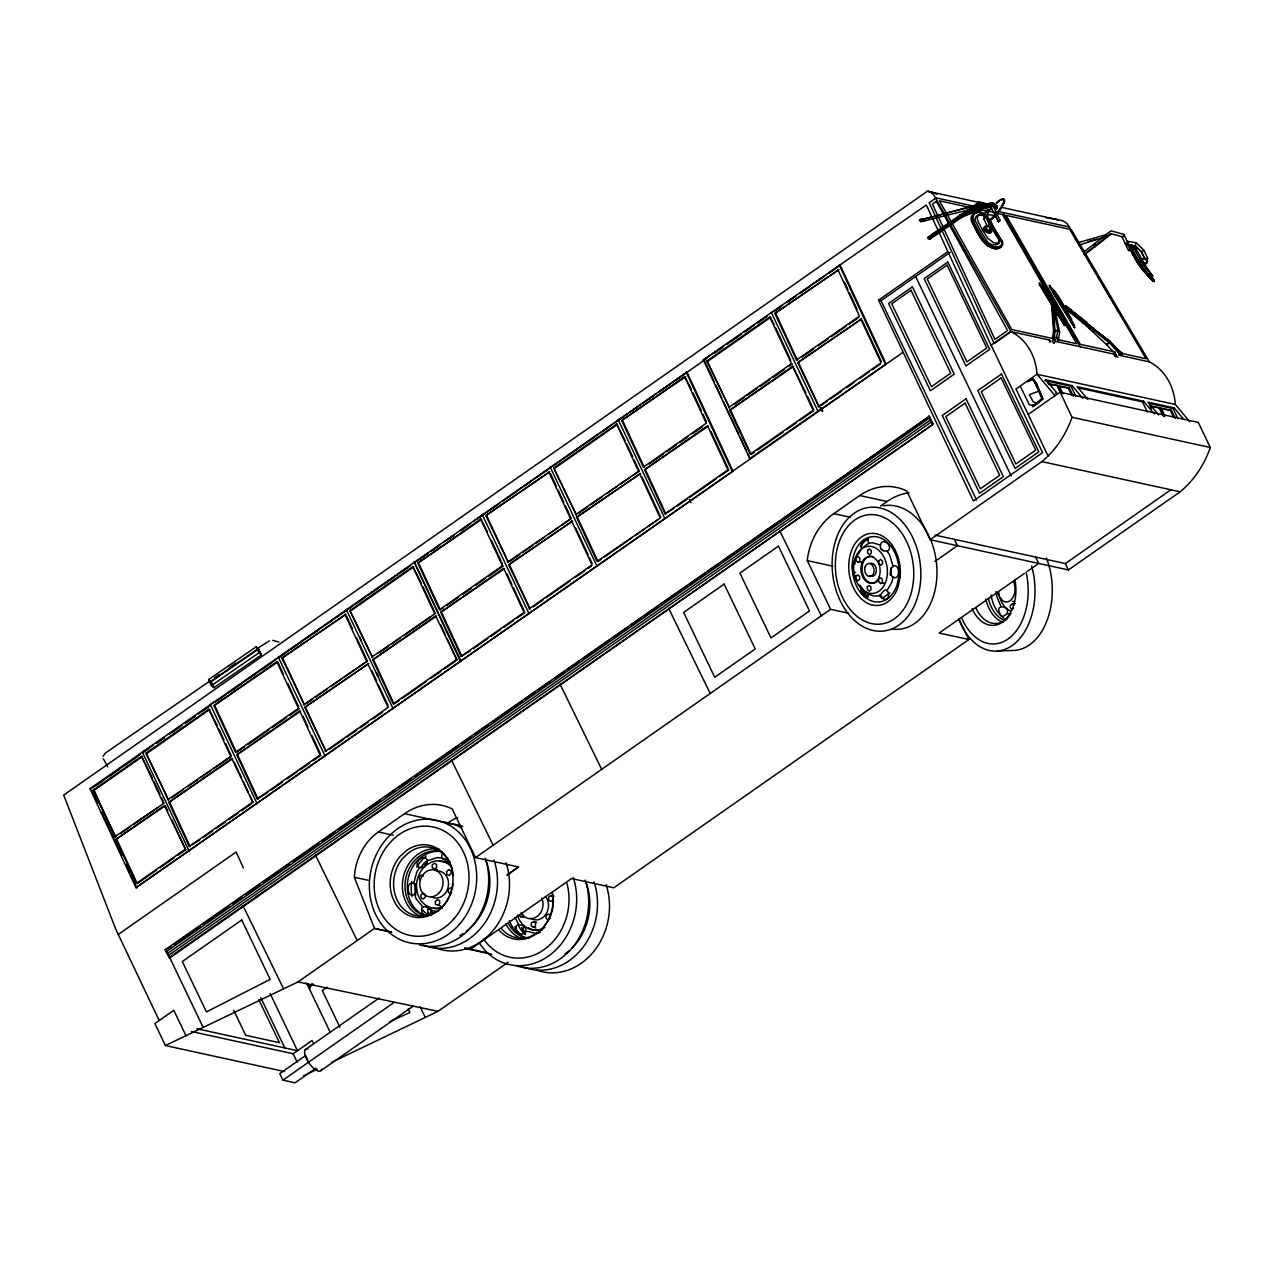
<?xml version="1.0" encoding="UTF-8"?>
<svg xmlns="http://www.w3.org/2000/svg" width="1274" height="1274" viewBox="0 0 1274 1274"><rect width="100%" height="100%" fill="white"/><g stroke="black" fill="none" stroke-linecap="round" stroke-linejoin="round"><path stroke-width="1.5" d="M431.456 910.99C422.936 926.087 414.209 896.96 431.408 910.241L435.804 911.388L438.813 910.799M447.397 858.15L448.735 861.431M1054.283 334.982L1054.872 315.729L1053.694 303.053L1059.57 332.02L1058.423 340.062L1056.624 337.913L1057.786 329.87L1053.694 303.053M1054.856 339.537L1053.757 315.936L1051.4 302.352L1053.582 331.272L1052.34 338.677L1053.646 340.254L1054.856 339.537L1053.566 337.96L1054.235 330.906L1052.834 314.837L1054.952 331.766L1053.582 331.272L1054.028 335.396M1130.866 244.751L1133.175 251.631A132.878 122.75 -47.8 0 0 1138.239 260.613A132.878 122.75 -47.8 0 0 1144.052 269.117L1147.094 272.684M1083.585 252.156L1111.024 230.833L1123.811 234.4L1123.764 236.375L1121.884 236.661L1110.769 233.556L1084.031 254.338M928.205 238.509L928.236 236.948L979.356 201.929L993.003 205.624L1000.09 220.402L998.561 221.899L990.838 207.264L978.639 203.951L928.205 238.509L929.765 239.257L980.056 204.811L991.92 208.028L990.838 207.264L993.003 205.624M1129.258 244.465L1131.646 251.36A148.294 137.003 -47.8 0 0 1137.045 260.836A148.294 137.003 -47.8 0 0 1143.144 269.833L1153.591 281.156M423.892 867.164L427.077 861.097M1001.698 245.07L1000.791 246.917A11.275 6.306 28.1 0 1 992.366 247.904L987.286 245.595L983.066 241.343A148.294 95.661 83.3 0 1 977.54 232.441A148.294 95.661 83.3 0 1 972.428 222.998L971.744 221.358M427.22 860.826C426.137 853.946 416.598 859.424 417.012 864.52C417.936 871.05 428.605 866.033 427.22 860.826L437.332 857.561L441.712 858.039L446.776 861.399L450.12 861.813M880.223 595.452C890.367 577.823 892.214 610.421 880.223 595.452C871.973 598.143 863.708 592.044 859.902 585.084M413.668 883.487C407.553 880.748 406.342 891.911 410.531 894.698C416.789 897.039 418.525 886.242 413.668 883.487L416.869 871.862L419.687 867.658M983.799 218.81L985.025 212.519L987.684 211.134L996.316 212.519L995.934 215.816L987.907 214.51L987.684 211.134L986.49 217.249L990.328 226.565L986.49 217.249L983.799 218.81L987.7 226.979L990.328 225.259M986.936 219.462L987.907 214.51M893.01 577.09C899.253 580.976 900.591 567.01 895.001 565.608C890 566.532 888.695 574.415 893.01 577.09L892.007 581.899L886.879 590.849M525.859 930.8C527.086 925.258 514.266 921.452 516.081 929.176C516.957 932.09 520.031 934.431 523.136 933.985C527.038 927.552 533.583 935.992 540.208 932.377M971.887 216.946L972.826 215.115M972.317 215.991C972.396 229.017 986.888 255.214 1001.937 245.134L1001.635 241.471L997.685 235.515M868.581 543.425L868.04 539.81L864.298 540.272L861.702 543.202L861.304 547.406L861.909 548.17L868.581 543.425L872.085 542.66L880.557 545.033C878.152 550.097 889.363 554.365 889.491 547.916C890.032 542.963 881.146 538.249 880.557 545.033M416.041 886.561L415.834 892.787M997.335 208.14L992.51 202.853L994.707 203.951L997.192 206.038L996.571 208.952L991.745 203.665L993.338 204.302M1116.295 355.191L1107.01 344.983L1082.868 322.736L1062.261 306.27L1062.516 305.426L1063.471 305.027L1062.627 305.298L1110.036 341.289L1119.496 351.64L1119.002 353.296L1109.543 342.929L1062.707 305.919L1062.962 305.075M1107.504 343.327L1107.01 344.983L1110.036 341.289M1088.888 325.889L1065.669 306.795L1065.924 305.951L1111.613 343.423L1121.598 352.834L1120.133 354.777L1119.782 354.029M1065.669 306.795L1066.402 305.617M1054.108 343.12L1054.076 342.244M855.045 563.968L855.395 562.821M1136.169 242.745L1143.925 250.309L1147.763 258.335L1144.864 259.148L1141.456 252.061L1135.182 245.93L1136.169 242.745L1127.554 241.359L1127.156 244.64L1124.99 242.761M1121.884 236.661L1128.525 250.532L1130.5 250.405L1130.898 249.178L1123.811 234.4M979.356 201.929L978.639 203.951L980.056 204.811M103.003 756.326L105.392 753.03L209.78 681.096M857.386 555.544L861.877 548.043M1007.113 612.746C1010.25 607.045 996.985 603.669 998.927 611.154C1002.431 622.572 1006.364 610.485 1010.298 614.45M543.058 927.886L548.25 920.131L551.642 911.197A36.707 31.133 -77.7 0 0 552.168 892.326M1032.338 405.307L1034.647 404.798L1041.861 398.651L1035.364 383.315L1032.72 379.572L1030.491 380.178M1032.959 378.808L1036.303 382.996L1042.96 398.842C1034.456 406.963 1024.71 411.566 1042.53 398.746L1035.858 382.901L1032.959 378.808L1027.354 381.611M1010.903 613.622L1007.591 618.001L1002.288 621.871A34.653 22.852 87.8 0 1 975.773 607.666M991.698 247.666L987.223 245.516L983.162 241.407A136.27 87.906 83.3 0 1 977.795 232.792L977.891 232.648A136.27 87.906 83.3 0 1 972.842 223.603C966.425 215.465 978.448 207.646 984.977 214.573M988.369 231.741L989.181 230.69A2.867 1.847 83.3 0 0 989.213 226.692A2.867 1.847 83.3 0 0 986.586 226.215L985.773 227.266L988.369 231.741L991.045 230.467A2.867 1.847 83.3 0 0 991.379 227.106A132.878 85.724 83.3 0 1 988.13 221.119L986.904 219.001M855.65 572.552C851.653 573.587 851.143 560.942 855.3 560.958M996.571 208.952L997.192 206.038M935.514 231.964L931.851 235.053M919.43 220.243L974.801 205.64L919.43 220.243L920.752 221.819L975.136 208.203L973.814 206.627M1079.174 245.054L1108.014 235.945M434.673 869.027L436.695 867.164L436.456 864.298L434.179 863.294L432.141 865.142L432.38 868.008L437.587 869.664M437.778 905.4L439.817 903.537L439.578 900.67L437.285 899.667L435.246 901.514L435.501 904.381L440.708 906.037M1040.046 283.624C1036.351 280.917 1043.9 288.131 1044.393 288.927C1050.477 295.536 1058.121 313.277 1061.656 317.306M1039.632 283.545L1043.549 289.214L1044.393 288.927M1050.142 285.838C1046.448 283.115 1053.996 290.329 1054.49 291.141C1060.573 297.734 1068.201 315.474 1071.753 319.503M1049.728 285.742L1053.646 291.412L1054.49 291.141M1047.817 297.383L1060.286 316.127L1055.987 310.792M1057.914 299.581L1070.383 318.341L1066.067 313.006M1064.14 324.201L1064.554 325.539L1039.297 284.628M1074.237 326.415L1074.651 327.752L1049.394 286.825M1145.597 260.119L1147.763 258.335M1085.225 254.259L1110.976 234.257M932.648 236.152L940.323 232.027M861.606 587.712C859.106 591.009 863.692 597.203 867.658 597.076L868.199 593.859M1015.282 603.542L1010.409 604.895L1010.314 607.794L1011.938 609.45L1013.642 608.208M1153.543 281.251L1150.613 278.48M1141.456 252.061L1143.925 250.309M1085.974 323.405L1086.69 322.242L1065.924 305.951M1027.784 381.706L1033.405 378.904M507.116 874.967L518.518 866.973L475.505 857.577L452.174 808.879A61.104 51.82 -77.7 0 0 404.559 813.672L378.394 831.97A53.301 45.211 -77.7 0 0 354.363 877.26L374.508 928.428L391.819 932.234M159.202 1020.506L115.759 929.208L63.7 795.087L927.424 191.196L988.815 204.573M89.992 788.67L686.989 372.151L732.996 471.189L135.952 887.691L89.992 788.67L90.916 788.909M750.163 459.134L703.296 359.873L926.325 204.987L991.092 345.19L1042.562 452.604L973.416 500.953L878.55 300.138L947.697 251.79M92.508 787.794L102.016 781.137M105.185 778.924L114.708 772.267M117.877 770.053L127.4 763.397M130.569 761.183L140.076 754.527M152.96 745.529L142.338 752.074L189.205 851.335M156.192 743.252L164.298 737.598M169.139 734.206L182.086 725.161M185.335 722.899L195.033 716.099M198.282 713.838L207.981 707.054M222.552 696.878L210.306 704.554L257.173 803.814M227.409 693.47L237.107 686.686M240.356 684.425L266.234 666.318M269.483 664.057L284.038 653.881M287.287 651.619L296.985 644.819M300.218 642.558L309.932 635.774M313.165 633.512L324.504 625.598M329.361 622.19L339.059 615.406M342.308 613.144L353.678 605.198M358.52 601.806L368.234 595.006M371.467 592.744L397.361 574.638M400.593 572.376L410.308 565.592M415.117 562.232L428.064 553.171M431.297 550.909L439.403 545.256M444.244 541.864L453.958 535.08M460.44 530.557L468.529 524.888M473.387 521.496L483.085 514.712L482.161 514.473L529.044 613.734M486.318 512.451L497.656 504.52M502.513 501.128L512.212 494.344M515.46 492.082L541.354 473.976M544.587 471.714L559.143 461.538M562.391 459.277L572.09 452.477M575.322 450.216L583.428 444.562M588.269 441.17L597.984 434.37M604.465 429.848L612.555 424.194M620.645 418.541L627.111 414.018M630.343 411.741L641.682 403.826M646.539 400.434L656.237 393.65M659.486 391.389L686.989 372.151M703.296 359.873L723.632 346.528M726.865 344.267L741.436 334.091M754.383 325.029L744.669 331.829L751.23 327.402M757.616 322.768L767.33 315.984M773.796 311.461L781.886 305.792M786.743 302.4L796.457 295.616M799.69 293.354L825.584 275.248M828.817 272.986L838.531 266.202M96.155 785.405L104.293 779.72M109.182 776.312L118.944 769.48M125.457 764.926L135.219 758.094M143.357 752.408L149.87 747.854M156.383 743.299L164.521 737.614M172.659 731.913L180.797 726.228M185.685 722.82L195.448 715.988M201.961 711.433L210.099 705.748M214.988 702.324L226.374 694.362M231.263 690.954L241.025 684.122M249.163 678.437L255.676 673.882M262.189 669.328L271.951 662.496M278.465 657.941L286.602 652.256M291.491 648.848L302.878 640.87M307.767 637.462L317.529 630.63M325.666 624.945L332.18 620.39M337.069 616.982L351.72 606.727M354.968 604.449L363.106 598.764M367.995 595.356L377.757 588.524M384.27 583.97L394.032 577.138M397.297 574.861L408.683 566.898M418.445 560.066L428.223 553.235M431.472 550.973L439.61 545.272M447.747 539.587L454.261 535.032M460.774 530.478L470.536 523.646M477.049 519.091L485.187 513.406M490.076 509.998L499.838 503.166M506.351 498.612L516.113 491.78M524.251 486.095L530.764 481.54M537.278 476.986L547.04 470.154M553.553 465.615L561.691 459.914M566.58 456.506L576.342 449.674M582.855 445.12L592.617 438.288M600.755 432.603L607.268 428.048M613.781 423.494L621.919 417.808M630.057 412.123L638.194 406.422M643.083 403.014L652.845 396.182M659.359 391.628L669.121 384.812M672.385 382.534L707.564 357.93M714.029 353.408L722.119 347.754M731.833 340.97L736.675 337.578M757.712 322.879L765.785 317.226M773.875 311.573L780.341 307.05M786.822 302.527L794.896 296.874M799.754 293.482L809.468 286.698M815.933 282.159L824.023 276.506M828.864 273.114L838.579 266.33M93.098 790.151L115.663 837.018L93.098 790.151L141.541 756.294L152.434 778.048M145.984 753.173L168.534 800.04L145.984 753.173L208.872 709.204L217.297 725.575M213.952 705.653L276.84 661.684L298.482 708.312L235.579 752.297L213.952 705.653L277.764 661.923L283.592 674.472M281.92 658.132L345.732 614.402L281.92 658.132L304.47 705L282.828 658.371M349.92 610.596L372.486 657.448L349.92 610.596L412.824 566.611L421.232 582.982M480.744 519.123L502.386 565.752L439.482 609.72L417.856 563.092L480.744 519.123L487.496 531.911M485.824 515.572L549.635 471.842L485.824 515.572L508.374 562.439L486.732 515.811M553.776 468.052L576.342 514.919L553.776 468.052L616.68 424.083L625.088 440.454M684.648 376.563L706.29 423.191L643.386 467.16L621.744 420.531L684.648 376.563L691.4 389.35M706.943 360.972L729.492 407.839L706.943 360.972L769.83 317.003L774.082 324.408M774.911 313.452L838.722 269.722L774.911 313.452L796.537 360.08L859.44 316.111L837.798 269.483M94.021 790.39L142.449 756.533M146.908 753.412L209.796 709.443M350.844 610.819L413.747 566.85M417.856 563.092L481.668 519.362M554.7 468.291L617.603 424.322M621.744 420.531L685.571 376.801M707.866 361.211L770.754 317.242M878.55 300.138L881.051 300.68L950.197 252.348M114.74 836.779L164.091 803.161L161.591 797.779M167.611 799.817L231.438 756.071L225.609 743.522M303.546 704.777L367.374 661.031L356.545 637.717M371.562 657.225L435.374 613.479L422.904 586.581M507.45 562.2L571.278 518.47L565.449 505.921M575.418 514.68L639.245 470.95L634.245 460.185M728.569 407.6L791.472 363.631L769.83 317.003M120.504 833.626L130.187 826.858M133.42 824.596L157.626 807.668M171.767 797.795L183.058 789.896M187.899 786.52L197.566 779.752M200.798 777.49L210.465 770.722M213.698 768.477L231.438 756.071M244.576 746.883L236.502 752.52L214.876 705.892M247.793 744.637L268.766 729.97M271.983 727.725L286.507 717.565M289.724 715.319L299.406 708.551M306.078 703.885L312.528 699.362M315.761 697.117L327.052 689.218M331.893 685.842L341.559 679.074M344.792 676.812L367.374 661.031M378.935 652.941L388.618 646.173M391.835 643.927L399.893 638.29M404.734 634.898L430.548 616.855M443.639 607.714L440.406 609.959L418.764 563.331M446.856 605.453L458.146 597.554M462.988 594.178L471.046 588.54M475.887 585.164L485.569 578.396M488.786 576.135L503.31 565.99M509.982 561.324L519.665 554.556M522.881 552.295L532.564 545.527M535.797 543.281L543.855 537.644M548.696 534.252L558.362 527.484M561.595 525.238L571.278 518.47M577.95 513.804L587.633 507.036M590.849 504.775L602.14 496.876M606.981 493.5L616.664 486.732M619.881 484.486L629.563 477.718M632.796 475.457L639.245 470.95M649.151 464.023L663.658 453.878M666.891 451.617L676.558 444.849M679.79 442.604L687.849 436.966M692.69 433.574L702.372 426.806M734.334 404.463L744.016 397.695M747.233 395.434L756.915 388.681M760.132 386.42L769.814 379.652M773.047 377.391L784.338 369.508M789.163 366.116L792.396 363.87M802.302 356.943L813.592 349.044M818.434 345.668L828.1 338.9M831.333 336.639L845.84 326.494M849.073 324.233L858.756 317.481M184.81 849.551L136.382 883.408L115.95 839.391L164.378 805.518L185.733 849.79L171.831 819.851M199.859 839.916L189.253 846.446L168.821 802.413L231.725 758.444L253.08 802.7L249.8 795.661M236.789 754.893L299.693 710.924L320.124 754.941L257.221 798.925L236.789 754.893L300.616 711.147M304.757 707.373L368.584 663.627L304.757 707.373L326.112 751.628L305.68 707.611M456.092 659.868L393.204 703.853L372.772 659.821L435.676 615.852L457.016 660.107L447.206 638.975M440.693 612.332L503.596 568.363L524.028 612.38L461.124 656.365L440.693 612.332L504.52 568.586M508.66 564.812L572.488 521.066L508.66 564.812L530.016 609.068L509.584 565.051M576.628 517.292L640.456 473.546L576.628 517.292L597.06 561.324L660.872 517.578L642.08 477.081M644.596 469.772L707.5 425.803L727.916 469.819L665.028 513.804L644.596 469.772L708.408 426.026M792.683 366.227L813.115 410.26L750.211 454.229L729.779 410.212L792.683 366.227L805.853 392.886M797.747 362.692L861.574 318.946L797.747 362.692L819.102 406.947L798.671 362.931M115.95 839.391L165.302 805.757L167.754 811.044M168.821 802.413L232.648 758.683M372.772 659.821L436.584 616.09M729.779 410.212L793.606 366.466M189.253 846.446L252.156 802.461M325.188 751.405L388.092 707.42L367.66 663.404M529.092 608.845L591.996 564.86L571.564 520.843M818.179 406.709L881.082 362.74L860.651 318.707M1002.367 207.535L1062.293 220.72A17.629 14.954 -77.7 0 1 1067.262 223.842L1086.754 257.237M156.67 870.094L137.289 883.646L116.874 839.63M159.903 867.849L174.427 857.689M177.659 855.427L185.733 849.79M203.076 837.655L212.758 830.887M215.975 828.641L225.657 821.873M228.874 819.612L238.557 812.844M241.789 810.598L251.456 803.83M257.221 798.925L267.811 792.396M271.043 790.135L282.334 782.236M287.176 778.86L296.842 772.092M300.075 769.83L309.757 763.078M312.974 760.817L321.048 755.179M329.329 749.383L343.853 739.239M347.069 736.977L356.752 730.209M359.985 727.948L368.043 722.31M372.884 718.934L382.55 712.166M398.953 700.7L394.112 704.076L373.696 660.059M402.186 698.439L426.376 681.526M431.217 678.15L440.884 671.382M444.116 669.121L455.407 661.238M461.124 656.365L470.106 650.95M473.339 648.705L487.846 638.545M491.079 636.299L500.746 629.531M503.978 627.27L513.645 620.518M516.878 618.256L524.936 612.619M533.233 606.822L542.915 600.054M546.132 597.793L570.322 580.88M575.163 577.504L584.846 570.736M588.078 568.475L591.295 566.229M601.201 559.302L597.984 561.547L577.552 517.531M604.433 557.041L631.84 537.867M635.073 535.621L644.755 528.853M647.972 526.592L657.655 519.84M665.028 513.804L674.01 508.39M677.227 506.144L686.909 499.376M690.142 497.115L715.94 479.072M719.173 476.826L728.839 470.058M754.351 452.222L751.134 454.468L730.703 410.451M757.584 449.961L783.383 431.918M786.615 429.672L796.298 422.904M799.515 420.643L814.038 410.499M820.711 405.817L827.16 401.31M830.393 399.065L841.684 391.166M846.525 387.79L854.583 382.152M859.424 378.76L869.091 371.992M872.324 369.747L880.382 364.109M749.239 458.895L886.099 364.093M135.952 887.691L902.852 352.436M118.275 934.447L236.136 852.051L243.398 867.944M991.092 345.19L1010.887 331.336L933.651 194.651A17.629 14.954 -77.7 0 0 928.682 191.53L927.424 191.196M165.158 949.799L929.415 416.295L933.205 424.194L169.856 957.905L165.158 949.799L170.923 946.614M174.156 944.352L200.05 926.246M203.283 923.984L229.177 905.878M232.409 903.616L242.124 896.832M245.356 894.571L259.96 884.347M263.224 882.07L289.278 863.852M292.542 861.574L318.596 843.356M321.86 841.079L334.887 831.97M338.151 829.692L352.802 819.437M356.067 817.16L365.829 810.328M369.094 808.05L380.496 800.088M385.385 796.664L395.147 789.832M398.412 787.555L411.438 778.446M414.703 776.169L458.672 745.417M461.936 743.14L471.714 736.308M474.963 734.031L488.006 724.922M491.254 722.645L522.197 701.003M525.461 698.725L535.239 691.893M538.488 689.616L549.89 681.638M554.779 678.23L564.557 671.398M567.806 669.121L579.208 661.142M584.097 657.718L610.166 639.5M613.415 637.223L628.082 626.983M631.331 624.706L641.109 617.874M644.373 615.597L657.4 606.472M660.649 604.194L686.718 585.976M689.982 583.699L704.633 573.459M707.898 571.182L717.66 564.334M724.173 559.78L733.951 552.948M737.216 550.671L748.618 542.708M753.507 539.284L779.561 521.066M782.825 518.789L797.476 508.533M800.741 506.256L810.503 499.424M813.768 497.147L825.17 489.184M830.059 485.76L856.112 467.542M859.377 465.265L874.028 455.009M877.292 452.732L903.362 434.514M906.61 432.236L929.415 416.295M166.114 951.789L929.463 418.079M167.053 953.764L930.402 420.054M168.009 955.739L931.358 422.028M168.948 957.714L933.205 424.194M848.818 613.288L830.6 609.306L807.27 560.608A59.496 50.466 -77.7 0 1 833.801 513.645L859.695 495.538A59.91 50.817 -77.7 0 1 906.785 491.031L930.116 539.73L1068.392 569.94L1180.138 491.812A91.648 77.73 -77.7 0 0 1210.3 447.493L1198.277 422.411L1060 392.185L1028.182 414.432M1072.071 385.576L1045.89 379.859L1044.871 380.576L1071.036 386.293L1072.071 385.576L1082.757 398.332M880.557 506.049L887.023 501.51A59.91 50.817 -77.7 0 1 909.126 492.783M1048.805 384.382L1058.168 385.656L1061.959 393.602M1055.557 393.332L1056.576 392.615L1045.89 379.859M1060.064 386.834L1069.412 388.124L1073.218 396.055M185.956 1035.682L173.79 1010.298L154.871 1023.548L165.413 1045.54L298.005 981.92L374.508 928.428L391.341 932.09M475.505 857.577L830.6 609.306M930.116 539.73L1041.861 461.602A91.648 77.73 -77.7 0 0 1072.023 417.267L1057.34 386.245M1078.059 387.822L1142.507 401.899L1143.526 401.183L1154.212 413.939M309.12 985.949L312.353 983.687M313.691 984.229L308.818 987.637L310.076 987.923L308.181 983.974M882.006 598.446L890.032 592.84M934.973 561.42L957.443 545.702L954.385 539.332M327.115 987.175L322.306 990.535L339.903 1027.274M1150.868 406.677L1160.232 407.951L1164.022 415.897M1148.798 403.285L1173.099 408.588L1174.134 407.871L1183.626 419.21M507.1 874.951L518.518 866.973M1160.423 408.763L1171.475 410.419L1175.281 418.35M191.355 1031.51L293.147 1053.757L312.082 1040.508L313.707 1043.9M305.187 1049.744L379.206 997.988M307.751 1060.048L305.585 1055.557L279.77 1073.6L282.908 1080.145L394 1002.479M470.52 949.226L571.596 878.566L613.797 887.787L968.877 639.516L958.876 618.654M316.048 1068.138L295.058 1082.804L282.908 1080.145M1024.232 573.555L939.161 633.035L968.877 639.516M1027.433 571.309L1038.676 563.442L1035.619 557.072M321.207 1070.431L412.919 1006.317M934.957 535.08L1065.351 563.57L1171.077 489.646M331.415 1062.452L437.969 1011.317L508.119 962.268M430.437 915.321C427.124 914.222 426.328 906.945 430.835 908.33M208.602 679.583L256.106 646.858L258.59 648.96L261.393 654.963L213.873 687.689L211.404 685.587L208.602 679.583L211.086 681.686L213.889 687.689L210.736 681.399L258.24 648.673L261.377 654.963L258.909 652.861L256.106 646.858M214.669 677.736L219.574 674.36M229.352 667.624L235.881 663.117M257.093 648.514L269.435 640.87M211.086 681.686L258.59 648.96M211.404 685.587L258.909 652.861M1152.763 280.901L1142.651 270.12A136.27 125.887 -47.8 0 1 1136.695 261.393L1130.723 249.147M1141.297 259.498L1142.714 258.542A2.867 2.644 -47.8 0 1 1146.457 259.195A2.867 2.644 -47.8 0 1 1145.517 263.049L1144.1 264.005L1141.297 259.498L1141.998 260.135M1144.1 264.005L1146.218 263.686A2.867 2.644 -47.8 0 0 1146.154 258.925M857.959 562.328L859.759 561.117L859.775 558.235L857.991 556.563L856.192 557.773L856.176 560.656L857.959 562.328L861.877 561.882M880.557 583.492L882.356 582.282L882.372 579.399L880.605 577.727L878.789 578.953L878.773 581.836L880.557 583.492L884.49 583.046M1120.483 353.567L1121.598 352.834M1055.78 316.828C1056.257 318.166 1053.295 310.028 1054.601 304.152M1054.745 331.813L1057.786 329.87L1059.57 332.02M1052.308 303.451L1050.859 302.671M1053.582 331.288L1054.299 332.148M1053.566 337.96L1053.025 339.075M1128.525 250.532L1130.898 249.178M524.315 925.848L522.802 929.16L525.621 934.001M437.539 911.021L430.246 914.78L422.474 916.293L414.783 915.433A34.924 29.621 -77.7 0 1 403.03 857.975L409.368 852.195A34.924 29.621 -77.7 0 1 453.114 874.935M551.244 895.622L548.887 896.832L548.489 899.731L550.416 901.419L552.773 900.208L553.171 897.31L551.244 895.622L554.158 896.259M518.757 915.066L520.684 916.754L523.041 915.544M536.704 922.296L533.79 921.659L531.449 922.87L531.035 925.752L535.892 928.077M532.962 927.44L535.319 926.23L535.717 923.331L533.79 921.659M550.177 918.57L547.836 919.78L545.893 918.092L546.307 915.194L548.648 913.984L550.591 915.672M537.532 932.855L530.239 936.629A34.924 29.621 -77.7 0 1 501.622 928.857M1095.194 244.401L1093.426 245.261L1095.529 246.774M303.69 1075.75L317.385 1069.173M389.987 1021.557L409.862 1012.527L408.158 1008.96M960.262 214.972L991.076 202.614L991.936 203.92L992.032 205.098L961.217 217.44L960.262 214.972L961.217 217.44M960.867 216.23L991.682 203.872M997.574 221.294L1000.09 220.402M922.456 218.73L920.417 219.319M921.835 221.246L924.908 220.784M1078.712 242.49L1106.421 234.527L1106.835 237.123M1087.678 241.789L1096.914 239.13M1030.937 380.273L1033.15 379.668L1040.969 394.192M974.992 213.14L977.078 212.615M443.702 853.676L441.712 854.854L441.712 858.039M984.452 230.084L987.796 229.686M1039.154 391.054L1029.328 394.653L1033.166 401.708L1036.749 403.317M1001.061 606.679L996.762 596.391L996.061 591.423M997.303 651.062L1014.582 650.409A62.251 41.023 87.8 0 0 1046.448 558.012M103.369 758.778L107.685 766.884M443.049 858.803L447.429 859.297M1045.636 217.599L1058.535 219.813M1128.764 244.895L1135.182 245.93M272.652 640.344L278.895 642.064M298.005 981.92L437.969 1011.317M1041.861 398.651L1042.96 398.842M1040.348 400.784L1034.647 404.798M1032.784 405.403L1029.201 404.559L1020.617 386.818M989.579 209.589L936.119 197.916L929.192 202.757L994.166 343.454L1011.062 331.638L1049.473 340.031L1050.763 341.878M999.135 211.675L1069.794 227.122M970.024 207.487L939.464 200.814L1011.843 329.568L1053.789 338.741M973.846 208.315L989.118 211.659M998.657 213.745L1002.479 214.573L1076.673 343.741L1057.595 339.569M1047.801 296.953L1044.489 290.759L1060.286 316.127M1057.882 299.151L1054.585 292.956L1070.383 318.341M1043.995 288.848L1052.165 300.823M1054.076 291.045L1062.261 303.021M1044.489 290.759L1051.719 301.19M1054.585 292.956L1061.815 303.387M1051.751 300.728L1054.601 304.82M1061.847 302.925L1064.682 307.018M1051.321 301.094L1054.155 305.187M1061.401 303.308L1064.252 307.4M1115.069 351.942L1080.272 344.33L1006.078 215.37L1069.634 229.256L1146.011 358.711L1120.881 353.216M1055.238 341.289L1114.782 354.299M1118.62 355.143L1149.339 361.864A55.276 46.883 -77.7 0 1 1175.329 404.463L1189.693 421.614M1175.329 404.463L1037.052 374.253A55.276 46.883 -77.7 0 0 1011.062 331.638L1010.887 331.336M1143.526 401.183L1077.199 386.691L1087.885 399.447M1174.134 407.871L1147.954 402.154L1158.639 414.91M1047.929 383.426L1058.168 385.656M1069.412 388.124L1059.188 385.879L1062.994 393.825M1160.232 407.951L1149.992 405.721L1151.521 408.89M1171.475 410.419L1161.251 408.174L1165.041 416.12M1072.023 417.267L1210.3 447.493M1041.861 461.602L1180.138 491.812M888.519 454.611L889.427 454.802M750.243 459.086L747.663 453.735M859.695 495.538L887.023 501.51M833.801 513.645L850.204 517.228M779.704 530.685L821.3 615.82M755.88 547.358L756.772 547.549M807.27 560.608L832.766 566.182M668.627 608.351L710.223 693.47M560.082 684.234L601.678 769.369M451.553 760.132L493.134 845.251M446.537 763.636L447.445 763.827M404.559 813.672L447.556 823.068A61.104 51.82 -77.7 0 1 457.732 817.478M378.394 831.97L393.348 835.234M315.538 855.22L357.198 940.515M354.363 877.26L369.333 880.525M520.684 916.754L523.614 917.391M418.636 915.863L422.156 916.627M256.743 896.339L257.635 896.53M256.329 896.625L257.237 896.816M464.835 947.983L487.783 953M243.063 905.894L283.592 988.831M196.785 1028.723L297.479 1050.716L270.056 993.465M165.413 1045.54L284.484 1071.561M464.851 948.334L491.764 954.258M772.171 312.592L771.264 312.353L818.131 411.613M619.021 419.672L618.097 419.433L664.98 518.693M551.053 467.192L550.129 466.953L597.012 566.213M461.124 661.222L414.209 561.993L415.165 562.2M346.241 609.513L347.197 609.72M279.181 657.273L278.273 657.034L325.141 756.294M393.156 708.742L346.273 609.482M928.778 191.45L933.285 192.788M935.243 193.473L937.186 194.269M991.968 247.809C998.115 251.647 1006.619 245.197 1000.982 239.241A148.294 95.661 83.3 0 1 995.472 230.339A148.294 95.661 83.3 0 1 990.36 220.896L986.697 215.911M423.541 876.05L421.264 875.031L419.226 876.894L419.48 879.761M452.477 888.934L450.2 887.914L448.161 889.762L448.416 892.628L450.693 893.647M1053.773 343.2L1052.085 340.922M1049.537 340.031L1049.808 342.101M983.926 216.166C979.292 211.675 972.412 217.408 976.171 222.52A132.878 85.724 83.3 0 0 980.996 231.47A132.878 85.724 83.3 0 0 986.235 239.878C989.197 247.379 1004.852 246.248 997.781 237.155A134.009 86.441 83.3 0 1 993.465 230.275L992.096 227.903A134.009 86.441 83.3 0 1 988.162 220.545L986.633 218.045M987.509 245.134C991.379 247.729 999.15 250.389 1001.937 245.134L1001.635 241.471M1117.887 357.357L1116.661 355.956M1062.516 305.426L1087.423 325.682M985.471 216.835L982.971 215.21A6.513 4.459 45.6 0 0 977.986 215.784L977.126 218.061L978.193 221.724A134.009 86.441 83.3 0 0 982.127 229.081L983.512 231.454A134.009 86.441 83.3 0 0 987.828 238.318L993.656 242.808A6.513 3.742 29.6 0 0 998.641 242.235L999.23 240.308L998.195 238.477A132.878 85.724 83.3 0 1 997.287 237.107M985.343 243.398L987.286 244.958M1066.147 306.461L1102.599 336.67M985.168 214.86L982.318 213.124A10.415 7.214 47.7 0 0 974.339 214.064L972.906 217.758L974.196 222.743A132.878 85.724 83.3 0 0 979.021 231.693A132.878 85.724 83.3 0 0 984.261 240.101L988.194 244.114L993.115 246.455A10.415 5.829 28.1 0 0 1001.093 245.516L1002.017 242.49L1000.17 238.238A132.878 85.724 83.3 0 1 994.93 229.83A132.878 85.724 83.3 0 1 990.105 220.88L986.729 216.134M993.943 204.764L996.427 206.85M1090.592 326.319L1093.506 328.819M1100.8 335.062L1108.093 341.321M426.487 906.419L428.733 908.378M423.016 907.12L416.12 898.775L414.544 894.077M1090.289 328.198L1093.156 330.73M1142.698 261.759L1144.8 264.642M1135.038 245.468L1141.679 251.949L1144.816 258.479M1146.887 274.483L1154.085 281.761L1153.48 280.837M1150.326 278.21L1145.119 272.286M1115.116 347.834L1121.231 354.029M1012.113 603.653L1013.738 605.309M1000.106 597.315L1001.714 598.971M1148.941 274.802L1152.333 278.226L1149.578 274.26M1133.494 247.936L1132.092 247.076L1133.908 252.3A132.878 122.75 -47.8 0 0 1138.988 261.281A132.878 122.75 -47.8 0 0 1144.785 269.785L1145.119 270.215M986.745 216.739L992.669 227.011M986.633 216.612L988.321 218.523M1147.619 273.305L1148.495 274.308M1143.495 270.407L1136.886 261.313M1054.999 395.688L1037.052 374.253L1015.983 388.984L1048.056 455.917M1141.902 259.848L1140.851 258.749L1145.246 265.406L1143.049 261.393M1053.168 303.387L1054.076 304.486M1052.834 314.837L1053.216 316.255L1051.4 302.352M1145.517 272.859L1143.144 269.833M1145.119 270.518L1154.101 280.184L1149.992 274.515M1151.792 279.611L1152.524 280.599M1142.905 269.706L1139.227 264.849M1142.014 260.676C1136.201 253.924 1148.208 271.553 1143.909 263.463M1149.944 277.175L1148.925 275.821A136.27 125.887 -47.8 0 1 1147.874 274.404M1131.662 246.089L1132.809 247.761M1000.345 239.99L999.963 239.432A136.27 87.906 83.3 0 1 997.239 235.196M928.236 236.948L929.765 239.257M887.15 551.18L889.73 555.114L893.074 566.436M518.693 924.59L515.03 917.423M1136.854 261.25L1138.335 263.559M997.733 235.594L996.045 232.951M980.916 237.569L977.875 232.616M1145.278 265.215L1143.781 262.826L1145.278 265.215A134.009 123.785 -47.8 0 0 1150.056 272.158L1152.906 276.251L1146.345 268.782A134.009 123.785 -47.8 0 1 1141.552 261.839L1140.071 259.45A134.009 123.785 -47.8 0 1 1135.93 252.045L1134.163 247.252A6.513 0.94 62.8 0 1 1136.026 248.956L1139.657 255.437M1140.071 259.45L1141.552 261.839M1135.086 249.481L1133.86 247.459A10.415 1.608 64.4 0 0 1131.853 244.879M988.035 218.889L988.751 220.068M1052.786 291.81L1074.651 327.752M1042.689 289.612L1064.554 325.539M1071.243 229.575L1149.339 361.864M1088.744 260.644L1091.738 265.772M1093.729 269.196L1095.736 272.604M1097.726 276.028L1100.72 281.156M1102.711 284.58L1109.686 296.539M1112.68 301.667L1118.668 311.907M1000.584 239.687L1001.491 241.232M992.096 227.903L993.465 230.275M982.127 229.081L983.512 231.454M1002.956 212.519L1080.209 346.751M1135.437 250.102L1136.392 251.79M1064.268 306.938L1071.338 319.408M1054.187 304.725L1061.242 317.21M1063.838 307.305L1069.969 318.245M1053.741 305.107L1059.872 316.048M1134.704 257.587L1135.468 258.94M1000.791 240.818L1001.348 241.853M1071.323 319.87L1074.619 326.08M1070.908 319.79L1074.205 325.985M1054.999 293.052L1058.296 299.247M1061.226 317.672L1064.523 323.867M1060.812 317.576L1064.124 323.771M1044.903 290.838L1048.215 297.033M1133.94 256.154L1131.583 251.249M821.061 407.919L822.781 411.391M820.185 407.76L821.905 411.247M689.314 499.249L691.034 502.736M991.013 223.762L989.564 220.673M1127.936 245.07L1130.5 250.405M1173.099 408.588L1177.94 418.684M1170.647 410.992L1173.688 417.346M1161.936 411.932L1164.213 416.694M1159.404 408.54L1162.445 414.878M1142.507 401.899L1147.348 412.012M995.153 214.78L998.561 221.899M1071.036 386.293L1075.877 396.389M1068.583 388.697L1071.625 395.051M1059.124 388.044L1060.637 391.229M1065.351 563.57L1068.392 569.94M915.624 276.506L1011.142 475.871M881.051 300.68L976.569 500.029M928.507 416.088L932.297 424.003M420.133 1006.794L425.229 1017.432M306.54 982.907L330.205 1032.29M293.147 1053.757L297.208 1062.213M260.772 997.717L284.835 1047.961M258.781 999.596L279.42 1042.673L245.691 1035.3L233.668 1010.186M166.814 951.582L169.092 956.328M169.856 957.905L203.155 1027.433M840.139 265.072L886.147 364.109M839.232 264.833L885.175 363.854M844.551 282.271L847.879 289.453M849.551 293.036L857.036 309.168M862.387 320.714L881.178 361.211M775.834 313.691L797.46 360.319M775.755 327.991L790.724 360.287M807.493 396.405L813.21 408.731M704.219 360.112L714.364 381.77M715.908 385.321L721.88 397.95M723.425 401.517L738.586 433.924M740.13 437.523L746.118 450.104M686.065 371.912L732.024 470.934M693.056 392.933L701.385 410.881M703.041 414.464L706.369 421.63M710.86 431.313L728.027 468.291M622.668 420.77L644.31 467.399M645.52 470.01L665.952 514.027M626.76 444.053L632.589 456.602M616.68 424.083L638.322 470.711M639.532 473.323L659.948 517.34M550.464 473.625L556.292 486.19M557.964 489.773L563.777 502.322M575.752 528.121L587.999 554.524M589.639 558.06L592.091 563.331M548.712 471.603L570.354 518.231M491.653 540.877L502.466 564.191M506.972 573.873L511.861 584.447M513.502 587.967L524.124 610.851M441.616 612.571L462.048 656.588M414.241 561.961L460.201 660.999M440.677 624.881L445.582 635.455M412.824 566.611L434.466 613.24M359.682 636.761L361.354 640.36M346.56 616.186L352.388 628.751M371.849 670.681L376.754 681.24M378.378 684.759L388.188 705.892M344.808 614.164L366.45 660.792M287.749 683.437L298.578 706.752M303.069 716.434L307.974 727.008M312.05 735.815L320.22 753.412M237.712 755.132L258.144 799.148M218.953 729.174L223.953 739.923M234.273 762.202L241.63 778.048M243.27 781.567L248.175 792.125M208.872 709.204L230.514 755.832M169.745 802.652L190.176 846.669M154.106 781.631L159.935 794.196M141.541 756.294L163.168 802.923M91.76 790.708L97.604 803.305M101.777 812.302L121.826 855.523M126.015 864.52L129.359 871.719M131.015 875.334L136.875 887.93M93.782 789.45L114.883 836.636M116.491 840.267L122.177 852.975M130.298 871.129L133.547 878.391M1130.086 249.147L1131.487 252.188A136.27 125.887 -47.8 0 0 1136.695 261.393M991.076 202.614L992.032 205.098M1055.445 340.938L1055.7 342.005M1130.118 247.538L1129.688 245.723L1130.086 247.411M1041.415 395.704L1042.291 398.73M1116.295 355.239A1.863 0.876 56.1 0 1 1115.355 352.962M1116.47 356.115A1.863 0.876 56.1 0 1 1115.116 356.386A1.863 0.876 56.1 0 1 1113.938 353.981A1.863 0.876 56.1 0 1 1115.498 354.14M321.781 1068.982A13.17 5.144 55 0 1 308.945 1062.946A13.17 5.144 55 0 1 307.894 1048.996M1142.523 260.66A134.009 123.785 -47.8 0 1 1139.816 255.692M1143.399 259.179A2.867 2.644 -47.8 0 1 1144.769 258.686M986.729 226.246A4.411 2.803 37.2 0 0 984.292 229.782A4.411 2.803 37.2 0 0 990.089 233.094A4.411 2.803 37.2 0 0 990.519 228.412A4.013 2.548 37.2 0 1 990.089 232.505A4.013 2.548 37.2 0 1 984.818 229.479A4.013 2.548 37.2 0 1 987.047 226.278M992.128 228.603A132.878 85.724 83.3 0 0 992.956 230.068A132.878 85.724 83.3 0 0 996.411 235.738M974.721 213.506A11.275 7.819 47.7 0 1 976.776 212.917M993.736 229.32A136.27 87.906 83.3 0 1 992.064 226.294M991.252 224.75A136.27 87.906 83.3 0 1 990.439 223.205M996.348 233.747A136.27 87.906 83.3 0 1 995.472 232.298M989.293 225.418A2.867 1.847 83.3 0 1 991.379 227.106M1001.189 200.193A14.603 3.519 -50.1 0 1 1002.447 205.783A14.603 3.519 -50.1 0 1 989.93 220.402M1003.132 199.126A15.192 3.663 -50.1 0 1 1001.921 207.009A15.192 3.663 -50.1 0 1 989.755 220.768M996.825 203.251A15.192 3.663 -50.1 0 1 999.294 201.165M996.3 202.805A15.192 3.663 -50.1 0 1 1003.498 202.582A15.192 3.663 -50.1 0 1 989.229 220.338M988.656 211.468A15.192 3.663 -50.1 0 1 991.061 208.363M518.534 932.807A36.468 30.942 -77.7 0 1 514.871 926.835M585.785 881.895A55.451 47.027 -77.7 0 1 572.169 948.015M569.303 950.707A55.451 47.027 -77.7 0 1 564.764 954.274M594.066 881.99A62.729 53.205 -77.7 0 1 581.167 949.592A62.729 53.205 -77.7 0 1 523.296 966.998M606.058 884.602A62.729 53.205 -77.7 0 1 593.78 951.455A62.729 53.205 -77.7 0 1 536.927 970.231M542.31 930.1A23.84 20.225 -77.7 0 1 528.646 927.87M525.254 934.575A33.092 28.076 -77.7 0 1 518.247 925.243M523.725 932.648A34.924 29.621 -77.7 0 1 521.83 929.909M524.872 932.361A33.092 28.076 -77.7 0 1 521.496 927.52M585.228 880.063A62.729 53.205 -77.7 0 1 572.966 946.901A62.729 53.205 -77.7 0 1 516.113 965.692M573.236 877.436A62.729 53.205 -77.7 0 1 548.314 956.169A62.729 53.205 -77.7 0 1 479.374 943.063M498.644 929.749A36.707 31.133 -77.7 0 0 528.71 937.919C540.208 933.348 548.807 923.077 552.04 911.213A34.924 29.621 -77.7 0 0 552.55 893.265M566.85 882.993A55.451 47.027 -77.7 0 1 543.154 950.261A55.451 47.027 -77.7 0 1 483.547 938.938M527.388 938.158A33.092 28.076 -77.7 0 1 509.377 920.561M521.735 938.62A34.924 29.621 -77.7 0 1 505.889 923.809M528.678 938.333A33.092 28.076 -77.7 0 1 508.31 923.061M544.906 927.472A23.84 20.225 -77.7 0 1 517.499 915.289M545.383 896.482A13.616 11.546 -77.7 0 1 545.893 914.222A13.616 11.546 -77.7 0 1 530.748 918.331M541.689 898.011A13.616 11.546 -77.7 0 1 536.911 916.643A13.616 11.546 -77.7 0 1 521.146 912.375M412.012 896.386A36.468 30.942 -77.7 0 1 411.757 881.369M416.805 867.132A36.468 30.942 -77.7 0 1 426.28 856.08M485.808 860.046A55.451 47.027 -77.7 0 1 466.316 931.31M463.21 933.476A55.451 47.027 -77.7 0 1 459.962 935.403M449.595 823.784A62.729 53.205 -77.7 0 1 462.733 826.348M494.073 860.141A62.729 53.205 -77.7 0 1 481.174 927.759A62.729 53.205 -77.7 0 1 423.318 945.149M506.065 862.753A62.729 53.205 -77.7 0 1 493.165 930.37A62.729 53.205 -77.7 0 1 435.31 947.776M431.265 911.483A36.707 31.133 -77.7 0 1 429.561 908.362M440.087 861.431A23.84 20.225 -77.7 0 1 450.2 864.17M442.317 908.251A23.84 20.225 -77.7 0 1 433.51 908.187M428.287 914.987A33.092 28.076 -77.7 0 1 422.57 910.002M415.658 895.59A33.092 28.076 -77.7 0 1 415.181 883.678M420.882 867.578A33.092 28.076 -77.7 0 1 427.347 860.046M430.612 915.496A33.092 28.076 -77.7 0 1 427.602 913.235M424.146 866.67A33.092 28.076 -77.7 0 1 426.201 864.043M432.555 912.741A34.924 29.621 -77.7 0 1 429.816 908.521M444.753 822.208A62.729 53.205 -77.7 0 1 461.857 828.148M485.251 858.214A62.729 53.205 -77.7 0 1 474.183 923.507A62.729 53.205 -77.7 0 1 419.433 944.878M443.065 906.037A36.707 31.133 -77.7 0 0 447.126 857.959A36.707 31.133 -77.7 0 0 406.788 850.284L400.116 856.351A36.707 31.133 -77.7 0 0 412.473 916.754C424.242 919.748 436.234 914.159 443.893 905.241A34.924 29.621 -77.7 0 0 448.83 897.867M427.395 916.309A33.092 28.076 -77.7 0 1 408.269 877.961A33.092 28.076 -77.7 0 1 442.062 851.796M425.07 915.815A33.092 28.076 -77.7 0 1 405.944 877.452A33.092 28.076 -77.7 0 1 439.737 851.287M421.742 916.786A34.924 29.621 -77.7 0 1 403.667 875.764A34.924 29.621 -77.7 0 1 439.052 849.264M453.066 883.981A34.924 29.621 -77.7 0 1 452.063 889.363M451.569 891.115A34.924 29.621 -77.7 0 1 449.626 896.243M441.537 907.184A23.84 20.225 -77.7 0 1 417.378 879.251A23.84 20.225 -77.7 0 1 451.792 867.196M437.285 871.034A13.616 11.546 -77.7 0 1 448.05 887.564A13.616 11.546 -77.7 0 1 430.755 896.498M1031.637 566.054A62.251 41.023 87.8 0 1 1012.719 645.154A62.251 41.023 87.8 0 1 958.733 619.164M972.126 608.733A36.436 24.015 87.8 0 0 999.994 623.655C1009.661 618.224 1014.024 607.157 1015.537 596.678A36.436 24.015 87.8 0 0 1014.916 579.67M1026.064 572.169A55.021 36.261 87.8 0 1 1008.467 638.704A55.021 36.261 87.8 0 1 962.045 618.798M1006.842 619.785A32.837 21.642 87.8 0 1 991.061 594.958M1003.179 622.269A34.653 22.852 87.8 0 1 985.742 599.003M1004.883 620.438A32.837 21.642 87.8 0 1 988.353 598.398M1011.158 611.265A23.649 15.591 87.8 0 1 999.771 597.315M999.262 595.388A23.649 15.591 87.8 0 1 998.705 592.394M1014.677 601.631A13.504 8.902 87.8 0 1 1012.368 601.344M1013.403 581.135A13.504 8.902 87.8 0 1 1010.139 600.659A13.504 8.902 87.8 0 1 997.685 592.585M883.471 505.794A62.251 44.096 83.4 0 1 936.756 566.229A62.251 44.096 83.4 0 1 892.103 629.133M884.315 599.274A36.436 25.799 83.4 0 1 879.554 595.054M864.903 594.162A34.653 24.556 83.4 0 1 862.052 590.181M861.765 543.743A34.653 24.556 83.4 0 1 865.333 539.571M885.35 599.831A34.653 24.556 83.4 0 1 879.41 595.643M868.199 596.869A32.837 23.266 83.4 0 1 861.001 588.19M860.364 546.737A32.837 23.266 83.4 0 1 868.661 538.376M880.557 548.616A23.649 16.753 83.4 0 1 883.153 550.846M890.669 568.554A23.649 16.753 83.4 0 1 890.622 574.685M877.436 581.135A13.504 9.571 83.4 0 1 862.339 572.042A13.504 9.571 83.4 0 1 873.024 556.627M890.844 568.108A13.504 9.571 83.4 0 1 890.128 574.908M869.919 563.49A6.593 4.666 83.4 0 1 876.353 570.354A6.593 4.666 83.4 0 1 869.824 575.561M856.048 576.055L856.032 578.937L857.8 580.61L859.616 579.399L859.631 576.517L857.848 574.845L856.048 576.055M867.355 586.645L867.323 589.528L869.107 591.2L870.906 589.989L870.938 587.107L869.155 585.435L867.355 586.645M867.642 550.081L867.61 552.964L869.394 554.636L871.209 553.41L871.225 550.527L869.441 548.871L867.642 550.081M878.933 560.656L878.917 563.554L880.7 565.21L882.5 564L882.532 561.117L880.748 559.445L878.933 560.656M1120.451 352.388C1121.359 357.389 1124.082 352.134 1120.451 352.388M898.839 576.501L897.183 584.511A32.837 23.266 83.4 0 1 858.214 589.129A32.837 23.266 83.4 0 1 868.868 537.309A32.837 23.266 83.4 0 1 898.839 576.501M900.097 577.361L898.281 586.199A36.198 25.639 83.4 0 1 855.332 591.279A36.198 25.639 83.4 0 1 867.068 534.172A36.198 25.639 83.4 0 1 900.097 577.361M1083.123 321.908L1082.868 322.736L1083.123 321.908M1056.496 337.435L1058.423 340.588L1056.496 337.435M1053.375 337.451L1054.983 340.126L1053.487 337.371M422.825 893.217L420.786 895.081L421.025 897.947L423.318 898.966L425.341 897.103L425.102 894.237L422.825 893.217M448.639 869.728L446.601 871.575L446.856 874.442L449.133 875.461L451.171 873.614L450.916 870.731L448.639 869.728M1052.961 302.718L1052.961 302.718M936.374 201.308L932.425 204.079L994.914 339.378L1007.591 330.507L936.374 201.308M912.391 286.857L888.599 303.499L930.418 390.768L954.21 374.126L912.391 286.857M947.872 262.062L924.144 278.64L965.947 365.925L989.675 349.331L947.872 262.062M911.053 290.297L891.72 303.817L931.437 386.691L950.754 373.171L911.053 290.297M947.076 265.119L927.217 279.006L966.918 361.864L986.777 347.993L947.076 265.119M966.042 398.81L942.25 415.451L979.531 493.293L1003.339 476.651L966.042 398.81M1001.507 374.015L977.779 390.608L1015.075 468.45L1038.804 451.856L1001.507 374.015M965.103 403.11L945.77 416.614L980.359 488.818L999.692 475.313L965.103 403.11M1001.125 377.916L981.267 391.803L1015.856 464.007L1035.714 450.12L1001.125 377.916M241.726 919.987L182.309 961.536L206.436 1011.906L270.168 979.372L241.726 919.987M724.158 584.097L683.644 612.412L714.714 677.242L755.227 648.928L724.158 584.097M778.446 546.148L739.907 573.077L770.977 637.908L809.5 610.979L778.446 546.148M981.808 213.347L979.356 212.631L984.245 214.589L981.84 213.379M378.107 676.335L376.435 672.736L378.075 676.367M1118.015 351.863A1.863 0.876 56.1 0 0 1120.149 354.045A1.863 0.876 56.1 0 0 1119.527 351.433A1.863 0.876 56.1 0 0 1118.015 351.863M459.723 923.969A62.729 53.205 -77.7 0 0 438.606 820.759A62.729 53.205 -77.7 0 0 370.75 899.81A62.729 53.205 -77.7 0 0 459.723 923.969M454.022 918.713A55.451 47.027 -77.7 0 0 435.358 827.511A55.451 47.027 -77.7 0 0 375.384 897.374A55.451 47.027 -77.7 0 0 454.022 918.713M439.387 892.564A13.616 11.546 -77.7 0 0 434.816 870.174A13.616 11.546 -77.7 0 0 420.086 887.325A13.616 11.546 -77.7 0 0 439.387 892.564M838.483 543.918A55.021 38.968 83.4 0 0 879.235 624.212A55.021 38.968 83.4 0 0 905.925 540.128A55.021 38.968 83.4 0 0 838.483 543.918M835.664 540.351A62.251 44.096 83.4 0 0 881.767 631.187A62.251 44.096 83.4 0 0 911.977 536.051A62.251 44.096 83.4 0 0 835.664 540.351M861.686 563.634A13.504 9.571 83.4 0 0 871.687 583.333A13.504 9.571 83.4 0 0 878.232 562.694A13.504 9.571 83.4 0 0 861.686 563.634M855.029 558.92A23.649 16.753 83.4 0 0 872.547 593.445A23.649 16.753 83.4 0 0 884.029 557.295A23.649 16.753 83.4 0 0 855.029 558.92M865.078 566.962A6.593 4.666 83.4 0 0 869.967 576.581A6.593 4.666 83.4 0 0 873.152 566.516A6.593 4.666 83.4 0 0 865.078 566.962"/></g></svg>
